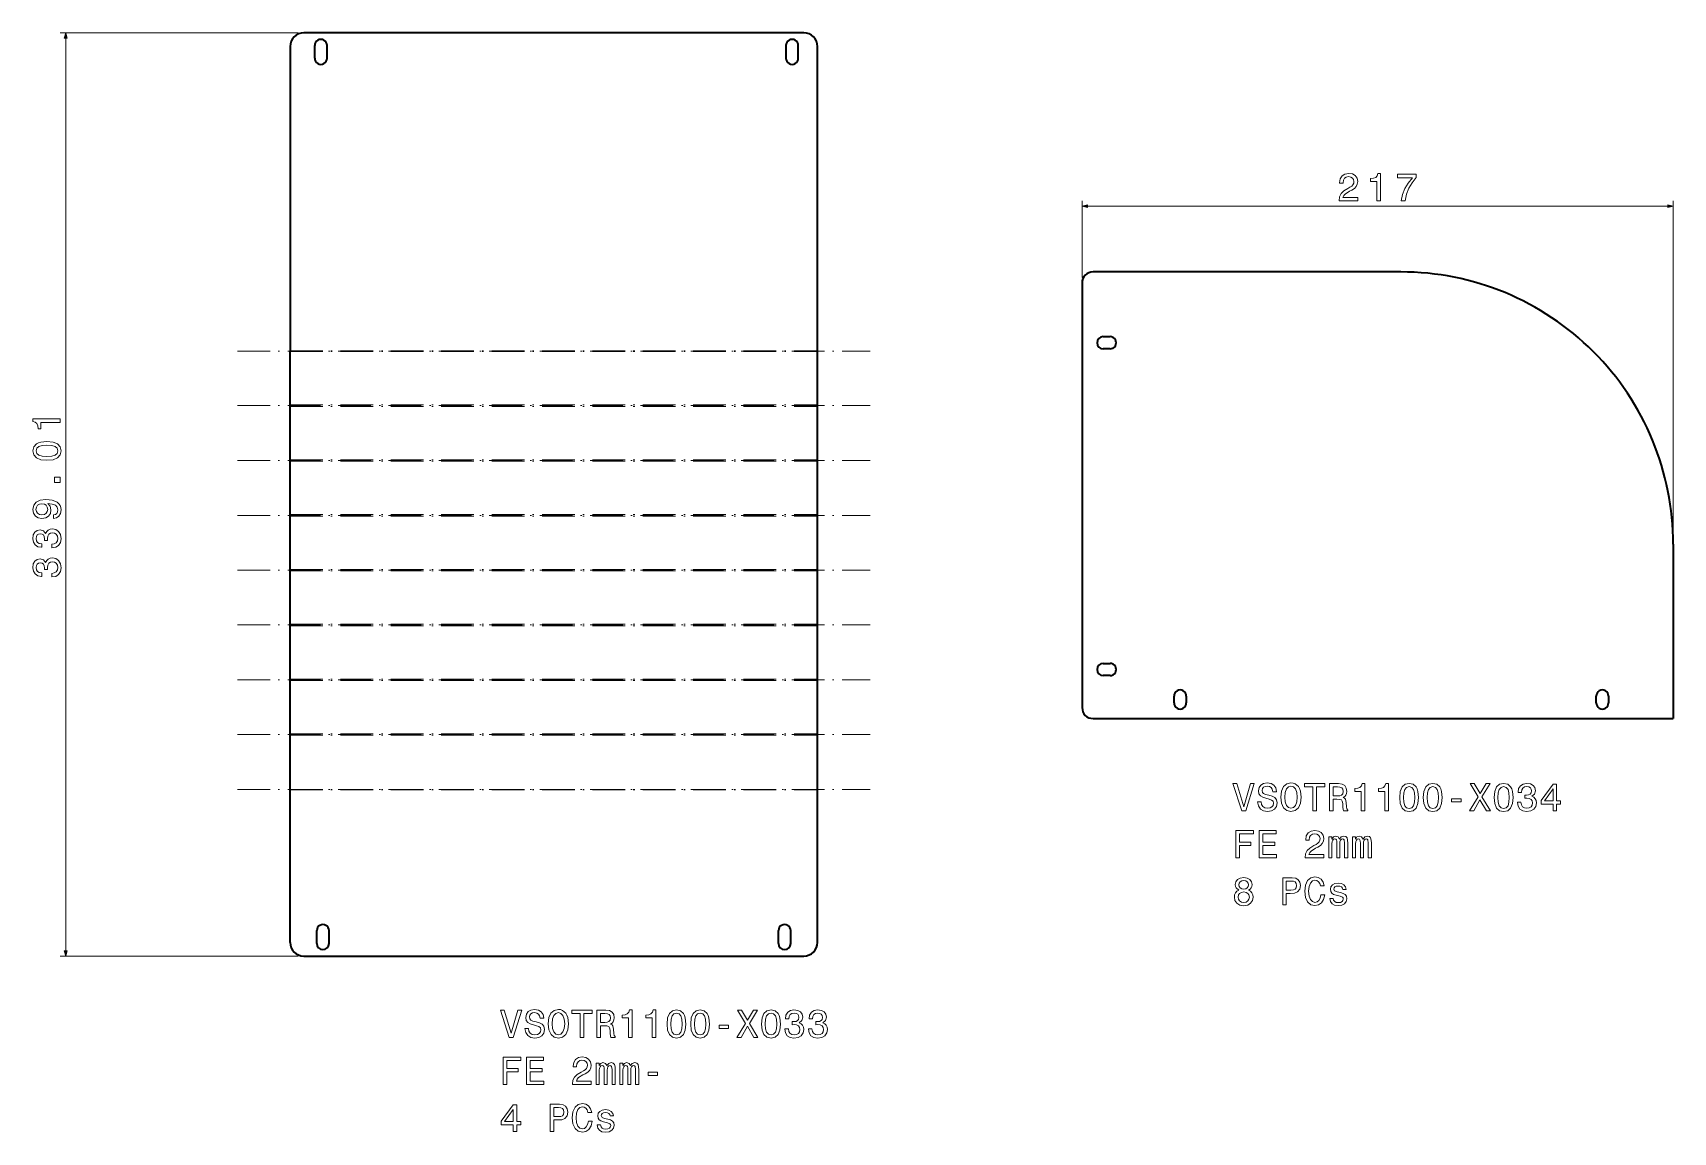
# Model space of a CAD drawing. Extents: x -306 to 643, y -162 to 809.
# Drawn here: x -135 to 467, y -162 to 242 of the extents above; entities that cross this region are included whole.
import ezdxf

# ---------------------------------------------------------------- set-up
doc = ezdxf.new("R2010")
doc.units = 0
doc.linetypes.add('DASHDOT', pattern=[18.5, 12, -3, 0.5, -3])

msp = doc.modelspace()

# ---------------------------------------------------------------- linework, layer by layer
at = {"color": 7, "lineweight": 13}
for p, q in [((-37.996086, 241.559952), (-125.38633, 241.559952)), ((-123.38633, -95.520157), (-123.38633, 239.628098)), ((249.774414, 151.749924), (249.774414, 179.869949)), ((251.706268, 177.869949), (464.84256, 177.869949)), ((466.774414, 55.749916), (466.774414, 179.869949)), ((-37.996086, -97.452011), (-125.38633, -97.452011))]:
    msp.add_line(p, q, dxfattribs=at)
at = {"color": 7, "lineweight": 35}
for p, q in [((147.603912, 241.559952), (-35.996086, 241.559952)), ((-40.996086, 236.559952), (-40.996086, 124.734589)), ((152.603912, 124.734589), (152.603912, 236.559952)), ((366.774414, 153.749924), (253.774414, 153.749924)), ((249.774414, 149.749924), (249.774414, -6.250082)), ((466.774414, 53.749916), (466.774414, -10.250082)), ((253.774414, -10.250082), (466.774414, -10.250082)), ((-40.996086, -92.452011), (-40.996086, -36.452007)), ((152.603912, -92.452011), (152.603912, -36.452007)), ((-35.996086, -97.452011), (147.603912, -97.452011))]:
    msp.add_line(p, q, dxfattribs=at)
at = {"color": 7, "lineweight": 35, "ltscale": 0.1175}
for p, q in [((-31.946083, 232.209946), (-31.946083, 236.909958)), ((-27.446083, 232.209946), (-27.446083, 236.909958)), ((141.053925, 236.909958), (141.053925, 232.209946)), ((145.553925, 232.209946), (145.553925, 236.909958)), ((-31.196083, -92.833221), (-31.196083, -88.133224)), ((-26.696083, -92.833221), (-26.696083, -88.133224)), ((138.303925, -92.833221), (138.303925, -88.133224)), ((142.803925, -92.833221), (142.803925, -88.133224))]:
    msp.add_line(p, q, dxfattribs=at)
at = {"color": 7, "lineweight": 35, "ltscale": 0.0625}
for p, q in [((257.524414, 129.999924), (260.024414, 129.999924)), ((260.024414, 125.499916), (257.524414, 125.499916)), ((257.524414, 9.999918), (260.024414, 9.999918)), ((260.024414, 5.499918), (257.524414, 5.499918)), ((283.524414, -4.500082), (283.524414, -2.000082)), ((288.024414, -2.000082), (288.024414, -4.500082)), ((438.524414, -4.500082), (438.524414, -2.000082)), ((443.024414, -2.000082), (443.024414, -4.500082))]:
    msp.add_line(p, q, dxfattribs=at)
at = {"color": 1, "linetype": 'DASHDOT', "lineweight": 13}
for p, q in [((-60.356087, 124.618942), (171.963928, 124.618942)), ((-60.356087, 104.646149), (171.963928, 104.646149)), ((-60.356087, 84.511444), (171.963928, 84.511444)), ((-60.356087, 64.364609), (171.963928, 64.364609)), ((-60.356087, 44.240898), (171.963928, 44.240898)), ((-60.356087, 24.129322), (171.963928, 24.129322)), ((-60.356087, 3.994617), (171.963928, 3.994617)), ((-60.356087, -16.152218), (171.963928, -16.152218)), ((-60.356087, -36.359489), (171.963928, -36.359489))]:
    msp.add_line(p, q, dxfattribs=at)
at = {"color": 7, "lineweight": 35, "ltscale": 0.005782}
for p, q in [((-40.996086, 124.503296), (-40.996086, 124.734589)), ((152.603912, 124.503296), (152.603912, 124.734589))]:
    msp.add_line(p, q, dxfattribs=at)
at = {"color": 7, "linetype": 'DASHDOT', "lineweight": 13}
for p, q in [((-40.996086, 124.734589), (152.603912, 124.734589)), ((-40.996086, 124.503296), (152.603912, 124.503296)), ((-40.996086, 104.923706), (152.603912, 104.923706)), ((-40.996086, 104.368591), (152.603912, 104.368591)), ((-40.996086, 84.789001), (152.603912, 84.789001)), ((-40.996086, 84.233879), (152.603912, 84.233879)), ((-40.996086, 64.619034), (152.603912, 64.619034)), ((-40.996086, 64.110168), (152.603912, 64.110168)), ((-40.996086, 44.495331), (152.603912, 44.495331)), ((-40.996086, 43.986465), (152.603912, 43.986465)), ((-40.996086, 24.406883), (152.603912, 24.406883)), ((-40.996086, 23.851761), (152.603912, 23.851761)), ((-40.996086, 4.272179), (152.603912, 4.272179)), ((-40.996086, 3.717056), (152.603912, 3.717056)), ((-40.996086, -15.897789), (152.603912, -15.897789)), ((-40.996086, -16.406651), (152.603912, -16.406651)), ((-40.996086, -36.266968), (152.603912, -36.266968)), ((-40.996086, -36.452007), (152.603912, -36.452007))]:
    msp.add_line(p, q, dxfattribs=at)
at = {"color": 7, "lineweight": 35, "ltscale": 0.48949}
for p, q in [((-40.996086, 104.923706), (-40.996086, 124.503296)), ((152.603912, 104.923706), (152.603912, 124.503296)), ((-40.996086, 84.789001), (-40.996086, 104.368591)), ((152.603912, 84.789001), (152.603912, 104.368591)), ((-40.996086, 24.406883), (-40.996086, 43.986465)), ((152.603912, 24.406883), (152.603912, 43.986465)), ((-40.996086, 4.272179), (-40.996086, 23.851761)), ((152.603912, 4.272179), (152.603912, 23.851761))]:
    msp.add_line(p, q, dxfattribs=at)
at = {"color": 7, "lineweight": 35, "ltscale": 0.013878}
for p, q in [((-40.996086, 104.368591), (-40.996086, 104.923706)), ((152.603912, 104.368591), (152.603912, 104.923706)), ((-40.996086, 84.233879), (-40.996086, 84.789001)), ((152.603912, 84.233879), (152.603912, 84.789001)), ((-40.996086, 23.851761), (-40.996086, 24.406883)), ((152.603912, 23.851761), (152.603912, 24.406883)), ((-40.996086, 3.717056), (-40.996086, 4.272179)), ((152.603912, 3.717056), (152.603912, 4.272179))]:
    msp.add_line(p, q, dxfattribs=at)
at = {"color": 7, "lineweight": 35, "ltscale": 0.490371}
for p, q in [((-40.996086, 64.619034), (-40.996086, 84.233879)), ((152.603912, 64.619034), (152.603912, 84.233879)), ((-40.996086, 44.495331), (-40.996086, 64.110168)), ((152.603912, 44.495331), (152.603912, 64.110168)), ((-40.996086, -15.897789), (-40.996086, 3.717056)), ((152.603912, -15.897789), (152.603912, 3.717056))]:
    msp.add_line(p, q, dxfattribs=at)
at = {"color": 7, "lineweight": 35, "ltscale": 0.012722}
for p, q in [((-40.996086, 64.110168), (-40.996086, 64.619034)), ((152.603912, 64.110168), (152.603912, 64.619034)), ((-40.996086, 43.986465), (-40.996086, 44.495331)), ((152.603912, 43.986465), (152.603912, 44.495331)), ((-40.996086, -16.406651), (-40.996086, -15.897789)), ((152.603912, -16.406651), (152.603912, -15.897789))]:
    msp.add_line(p, q, dxfattribs=at)
at = {"color": 7, "lineweight": 35, "ltscale": 0.496508}
for p, q in [((-40.996086, -36.266968), (-40.996086, -16.406651)), ((152.603912, -36.266968), (152.603912, -16.406651))]:
    msp.add_line(p, q, dxfattribs=at)
at = {"color": 7, "lineweight": 35, "ltscale": 0.004626}
for p, q in [((-40.996086, -36.452007), (-40.996086, -36.266968)), ((152.603912, -36.452007), (152.603912, -36.266968))]:
    msp.add_line(p, q, dxfattribs=at)
at = {"color": 7, "lineweight": 13}
for points in [[(-122.868706, 239.628098), (-123.38633, 241.559952), (-123.903969, 239.628098)], [(344.084229, 179.869949), (350.957397, 179.869949), (350.957397, 181.109146), (345.525146, 181.109146), (345.827728, 181.786377), (346.346466, 182.348343), (347.945892, 183.371384), (348.796021, 183.803665), (349.74704, 184.423264), (350.424255, 185.143723), (350.813324, 185.993866), (350.957397, 186.95929), (350.712463, 188.169662), (350.035217, 189.120667), (348.997742, 189.725861), (347.657715, 189.942001), (346.274414, 189.697037), (345.222534, 189.019806), (344.545288, 187.939117), (344.314758, 186.512604), (344.314758, 186.310867), (345.626007, 186.310867), (345.626007, 186.426147), (345.755676, 187.405975), (346.144714, 188.126434), (346.764343, 188.587524), (347.585663, 188.746033), (348.421387, 188.601944), (349.040985, 188.241714), (349.444458, 187.679749), (349.588531, 186.973694), (349.487671, 186.310867), (349.213898, 185.748917), (348.752808, 185.259003), (348.118805, 184.826721), (347.268646, 184.365631), (345.856537, 183.47226), (344.862305, 182.52124), (344.271545, 181.368515), (344.084229, 179.913177)], [(358.015045, 179.869949), (359.326294, 179.869949), (359.326294, 189.942001), (358.346466, 189.942001), (358.087097, 189.063034), (357.568359, 188.47226), (356.775848, 188.126434), (355.680756, 188.011154), (355.680756, 186.988098), (358.015045, 186.988098)], [(366.945892, 179.869949), (368.401215, 179.869949), (368.876709, 182.247467), (369.712463, 184.466492), (370.894012, 186.527008), (372.435791, 188.45784), (372.435791, 189.653809), (365.577026, 189.653809), (365.577026, 188.342575), (371.052521, 188.342575), (369.467499, 186.397324), (368.271545, 184.365631), (367.435791, 182.204239)], [(251.706268, 178.387589), (249.774414, 177.869949), (251.706268, 177.35231)], [(464.84256, 177.35231), (466.774414, 177.869949), (464.84256, 178.387589)], [(-125.38633, 98.480484), (-125.38633, 99.791718), (-135.458374, 99.791718), (-135.458374, 98.811905), (-134.579407, 98.552536), (-133.988647, 98.033798), (-133.642822, 97.241287), (-133.527527, 96.146194), (-132.504486, 96.146194), (-132.504486, 98.480484)], [(-130.271057, 84.592873), (-128.00882, 84.809013), (-126.394981, 85.486252), (-125.415154, 86.56694), (-125.098152, 88.065498), (-125.415154, 89.549652), (-126.394981, 90.630341), (-128.00882, 91.293167), (-130.271057, 91.523712), (-132.51889, 91.293167), (-133.412262, 91.019394), (-134.147125, 90.630341), (-135.126953, 89.549652), (-135.458374, 88.065498), (-135.126953, 86.56694), (-134.132721, 85.486252), (-132.51889, 84.809013)], [(-130.271057, 85.976158), (-132.014557, 86.091431), (-133.268188, 86.45166), (-134.003052, 87.100082), (-134.262421, 88.065498), (-134.003052, 89.01651), (-133.268188, 89.664917), (-132.014557, 90.025146), (-130.271057, 90.140427), (-128.513123, 90.025146), (-127.259529, 89.664917), (-126.524651, 89.01651), (-126.279701, 88.065498), (-126.524651, 87.100082), (-127.259529, 86.45166), (-128.513123, 86.091431)], [(-125.38633, 76.396912), (-125.38633, 78.385384), (-127.533302, 78.385384), (-127.533302, 76.396912)], [(-127.864723, 63.258583), (-126.726387, 63.47472), (-125.84742, 64.094315), (-125.299873, 65.074142), (-125.098152, 66.370972), (-125.199013, 67.221115), (-125.458382, 67.984802), (-125.905067, 68.633224), (-126.53907, 69.180771), (-127.331581, 69.613052), (-128.311401, 69.930054), (-129.435333, 70.117371), (-130.732147, 70.189423), (-132.763855, 69.944458), (-134.247986, 69.238411), (-135.141388, 68.114487), (-135.458374, 66.572708), (-135.199005, 65.160599), (-134.507355, 64.094315), (-133.441071, 63.402676), (-132.101013, 63.172127), (-130.717743, 63.402676), (-129.665863, 64.07991), (-129.003052, 65.088554), (-128.786896, 66.370972), (-129.060669, 67.725441), (-129.896423, 68.748497), (-128.296997, 68.517944), (-127.158669, 68.056854), (-126.481438, 67.3508), (-126.265297, 66.385384), (-126.366158, 65.636108), (-126.683159, 65.088554), (-127.187477, 64.728317), (-127.864723, 64.584229)], [(-132.115448, 64.569824), (-133.00882, 64.713913), (-133.714874, 65.117371), (-134.16156, 65.751373), (-134.320038, 66.572708), (-134.16156, 67.422852), (-133.714874, 68.071259), (-133.023224, 68.474716), (-132.129852, 68.633224), (-131.222076, 68.474716), (-130.54483, 68.071259), (-130.126953, 67.40844), (-129.98288, 66.52948), (-130.126953, 65.736969), (-130.54483, 65.117371), (-131.207642, 64.713913)], [(-128.527527, 52.411324), (-128.426666, 52.411324), (-127.043388, 52.641869), (-126.005928, 53.319099), (-125.343102, 54.385384), (-125.098152, 55.797485), (-125.343102, 57.296047), (-125.977104, 58.419968), (-126.985756, 59.140427), (-128.282593, 59.399792), (-129.132721, 59.284519), (-129.824371, 58.967518), (-130.357513, 58.448784), (-130.746552, 57.757141), (-131.524658, 58.693741), (-132.763855, 59.025154), (-133.887756, 58.809013), (-134.737915, 58.189419), (-135.271057, 57.180771), (-135.458374, 55.797485), (-135.227814, 54.500656), (-134.593811, 53.506424), (-133.585175, 52.858009), (-132.245117, 52.641869), (-132.144257, 52.641869), (-132.144257, 53.92429), (-133.066437, 54.039562), (-133.729279, 54.4142), (-134.132721, 55.01939), (-134.276825, 55.869534), (-134.16156, 56.618813), (-133.858948, 57.166367), (-133.369049, 57.497776), (-132.706207, 57.627457), (-132.000153, 57.497776), (-131.524658, 57.151955), (-131.236481, 56.546768), (-131.150024, 55.725441), (-131.164429, 55.163483), (-130.026093, 55.163483), (-130.054932, 55.869534), (-129.925232, 56.777313), (-129.579407, 57.454548), (-129.017456, 57.858009), (-128.282593, 58.002098), (-127.446846, 57.843597), (-126.827248, 57.425728), (-126.43821, 56.762905), (-126.308525, 55.883942), (-126.452614, 54.976162), (-126.884895, 54.313339), (-127.57653, 53.89547), (-128.527527, 53.736969)], [(-128.527527, 41.736969), (-128.426666, 41.736969), (-127.043388, 41.967514), (-126.005928, 42.644749), (-125.343102, 43.711029), (-125.098152, 45.123135), (-125.343102, 46.621696), (-125.977104, 47.745613), (-126.985756, 48.466072), (-128.282593, 48.725441), (-129.132721, 48.610168), (-129.824371, 48.293163), (-130.357513, 47.774429), (-130.746552, 47.082787), (-131.524658, 48.019386), (-132.763855, 48.3508), (-133.887756, 48.134663), (-134.737915, 47.515068), (-135.271057, 46.50642), (-135.458374, 45.123135), (-135.227814, 43.826305), (-134.593811, 42.832069), (-133.585175, 42.183655), (-132.245117, 41.967514), (-132.144257, 41.967514), (-132.144257, 43.249939), (-133.066437, 43.365211), (-133.729279, 43.739849), (-134.132721, 44.345039), (-134.276825, 45.195183), (-134.16156, 45.944458), (-133.858948, 46.492012), (-133.369049, 46.823425), (-132.706207, 46.953106), (-132.000153, 46.823425), (-131.524658, 46.4776), (-131.236481, 45.872414), (-131.150024, 45.051086), (-131.164429, 44.489128), (-130.026093, 44.489128), (-130.054932, 45.195183), (-129.925232, 46.102962), (-129.579407, 46.780197), (-129.017456, 47.183655), (-128.282593, 47.327744), (-127.446846, 47.169243), (-126.827248, 46.751377), (-126.43821, 46.088554), (-126.308525, 45.209591), (-126.452614, 44.301811), (-126.884895, 43.638985), (-127.57653, 43.221115), (-128.527527, 43.062614)], [(311.618805, -34.111752), (309.111603, -42.627602), (306.532349, -34.111752), (305.163452, -34.111752), (308.391144, -44.12616), (309.832062, -44.12616), (312.987671, -34.111752)], [(315.509277, -40.826447), (314.198059, -40.826447), (314.486237, -42.353825), (315.206696, -43.477745), (316.316193, -44.15498), (317.814758, -44.399937), (319.29892, -44.169388), (320.408417, -43.535381), (321.114471, -42.541145), (321.37384, -41.229904), (321.157715, -40.048351), (320.552521, -39.28466), (319.572693, -38.780338), (318.261444, -38.405701), (317.137512, -38.131924), (316.402649, -37.814919), (315.984802, -37.353825), (315.855103, -36.633366), (315.984802, -35.984947), (316.359436, -35.495037), (316.935791, -35.163624), (317.728302, -35.048351), (318.535217, -35.192444), (319.16922, -35.58149), (319.587097, -36.229904), (319.788818, -37.108868), (321.100067, -37.108868), (321.100067, -37.080051), (320.869507, -35.725582), (320.192291, -34.716938), (319.126007, -34.082932), (317.685089, -33.866795), (316.388245, -34.082932), (315.379608, -34.688118), (314.731201, -35.624718), (314.500641, -36.835094), (314.687958, -37.915787), (315.235504, -38.650654), (316.100067, -39.140568), (317.281616, -39.515209), (318.448761, -39.846622), (319.327728, -40.163624), (319.86087, -40.624718), (320.048187, -41.373997), (319.875275, -42.137688), (319.428589, -42.714054), (318.751373, -43.074287), (317.872406, -43.18956), (316.892578, -43.031059), (316.14328, -42.569965), (315.667786, -41.820683)], [(322.757111, -39.12616), (323.016479, -41.373997), (323.765778, -43.031059), (324.932922, -44.054115), (326.460297, -44.399937), (327.973267, -44.054115), (329.154816, -43.031059), (329.889679, -41.373997), (330.163452, -39.12616), (329.889679, -36.892731), (329.572693, -35.984947), (329.154816, -35.235672), (327.973267, -34.212616), (327.252808, -33.953247), (326.460297, -33.852386), (324.918518, -34.212616), (323.751373, -35.22126), (323.016479, -36.878323)], [(324.140411, -39.12616), (324.29892, -37.382645), (324.774414, -36.100224), (325.509277, -35.322124), (326.460297, -35.048351), (327.396881, -35.322124), (328.131775, -36.114632), (328.607269, -37.397053), (328.780182, -39.12616), (328.607269, -40.869675), (328.131775, -42.152096), (327.396881, -42.930195), (326.460297, -43.18956), (325.509277, -42.930195), (324.774414, -42.152096), (324.29892, -40.884087)], [(334.471832, -44.12616), (335.797485, -44.12616), (335.797485, -35.336533), (338.823395, -35.336533), (338.823395, -34.12616), (331.431488, -34.12616), (331.431488, -35.336533), (334.471832, -35.336533)], [(340.595734, -44.12616), (341.935791, -44.12616), (341.935791, -39.904259), (343.304688, -39.904259), (344.313324, -39.947487), (344.947327, -40.149216), (345.293152, -40.624718), (345.437225, -41.474861), (345.509277, -42.771694), (345.595734, -43.621838), (345.768646, -44.12616), (347.281616, -44.12616), (347.281616, -43.852383), (346.950195, -43.448925), (346.83493, -42.699646), (346.73407, -41.085815), (346.489105, -39.889847), (346.157715, -39.515209), (345.638977, -39.241432), (346.215332, -38.881203), (346.618805, -38.376881), (346.878174, -37.742874), (346.9646, -36.979187), (346.762878, -35.76881), (346.186523, -34.861031), (345.235504, -34.31348), (343.93869, -34.12616), (340.595734, -34.12616)], [(343.564026, -35.350945), (344.442993, -35.437401), (345.062592, -35.711174), (345.45166, -36.215496), (345.581329, -37.008003), (345.437225, -37.843739), (345.048187, -38.348061), (344.385376, -38.60743), (343.4776, -38.679474), (341.935791, -38.679474), (341.935791, -35.350945)], [(352.223969, -44.12616), (353.535217, -44.12616), (353.535217, -34.054115), (352.555389, -34.054115), (352.296021, -34.933075), (351.777283, -35.523853), (350.984802, -35.869675), (349.889679, -35.984947), (349.889679, -37.008003), (352.223969, -37.008003)], [(360.898315, -44.12616), (362.209564, -44.12616), (362.209564, -34.054115), (361.229736, -34.054115), (360.970367, -34.933075), (360.45166, -35.523853), (359.659149, -35.869675), (358.564026, -35.984947), (358.564026, -37.008003), (360.898315, -37.008003)], [(366.359436, -39.241432), (366.575562, -41.503681), (367.252808, -43.117516), (368.333496, -44.09734), (369.832031, -44.414345), (371.316193, -44.09734), (372.396881, -43.117516), (373.059723, -41.503681), (373.290253, -39.241432), (373.059723, -36.993595), (372.78595, -36.100224), (372.396881, -35.365353), (371.316193, -34.385525), (369.832031, -34.054115), (368.333496, -34.385525), (367.252808, -35.379761), (366.575562, -36.993595)], [(367.742706, -39.241432), (367.857971, -37.497917), (368.218201, -36.244316), (368.866638, -35.509445), (369.832031, -35.25008), (370.783051, -35.509445), (371.431458, -36.244316), (371.791687, -37.497917), (371.906982, -39.241432), (371.791687, -40.999359), (371.431458, -42.25296), (370.783051, -42.987831), (369.832031, -43.232788), (368.866638, -42.987831), (368.218201, -42.25296), (367.857971, -40.999359)], [(375.033783, -39.241432), (375.249908, -41.503681), (375.927155, -43.117516), (377.007843, -44.09734), (378.506409, -44.414345), (379.99054, -44.09734), (381.071228, -43.117516), (381.73407, -41.503681), (381.9646, -39.241432), (381.73407, -36.993595), (381.460297, -36.100224), (381.071228, -35.365353), (379.99054, -34.385525), (378.506409, -34.054115), (377.007843, -34.385525), (375.927155, -35.379761), (375.249908, -36.993595)], [(376.417053, -39.241432), (376.532349, -37.497917), (376.892578, -36.244316), (377.540985, -35.509445), (378.506409, -35.25008), (379.457397, -35.509445), (380.105835, -36.244316), (380.466064, -37.497917), (380.581329, -39.241432), (380.466064, -40.999359), (380.105835, -42.25296), (379.457397, -42.987831), (378.506409, -43.232788), (377.540985, -42.987831), (376.892578, -42.25296), (376.532349, -40.999359)], [(392.036682, -44.12616), (393.549622, -44.12616), (395.840698, -40.077168), (398.174988, -44.12616), (399.702393, -44.12616), (396.575562, -38.982067), (399.543884, -34.111752), (398.088531, -34.111752), (395.883942, -37.814919), (393.722534, -34.111752), (392.209595, -34.111752), (395.163452, -38.996475)], [(401.056854, -39.241432), (401.27298, -41.503681), (401.950226, -43.117516), (403.030914, -44.09734), (404.52948, -44.414345), (406.013611, -44.09734), (407.094299, -43.117516), (407.757141, -41.503681), (407.987671, -39.241432), (407.757141, -36.993595), (407.483368, -36.100224), (407.094299, -35.365353), (406.013611, -34.385525), (404.52948, -34.054115), (403.030914, -34.385525), (401.950226, -35.379761), (401.27298, -36.993595)], [(402.440125, -39.241432), (402.55542, -37.497917), (402.915649, -36.244316), (403.564056, -35.509445), (404.52948, -35.25008), (405.480469, -35.509445), (406.128906, -36.244316), (406.489136, -37.497917), (406.604401, -39.241432), (406.489136, -40.999359), (406.128906, -42.25296), (405.480469, -42.987831), (404.52948, -43.232788), (403.564056, -42.987831), (402.915649, -42.25296), (402.55542, -40.999359)], [(409.572693, -40.984951), (409.572693, -41.085815), (409.803253, -42.469101), (410.480469, -43.506561), (411.546753, -44.169388), (412.958862, -44.414345), (414.457428, -44.169388), (415.58136, -43.535381), (416.301819, -42.526737), (416.561157, -41.229904), (416.445892, -40.379761), (416.128906, -39.688118), (415.610168, -39.15498), (414.918518, -38.76593), (415.855103, -37.987831), (416.186523, -36.748638), (415.970398, -35.624718), (415.3508, -34.774574), (414.342163, -34.241432), (412.958862, -34.054115), (411.662048, -34.28466), (410.667786, -34.918667), (410.019379, -35.927315), (409.803253, -37.267372), (409.803253, -37.368233), (411.085663, -37.368233), (411.200928, -36.446045), (411.575562, -35.783218), (412.180756, -35.379761), (413.030914, -35.235672), (413.780182, -35.350945), (414.327759, -35.653538), (414.659149, -36.143452), (414.788818, -36.806274), (414.659149, -37.512325), (414.313324, -37.987831), (413.70813, -38.276016), (412.88681, -38.362473), (412.32486, -38.348061), (412.32486, -39.486389), (413.030914, -39.457573), (413.93869, -39.587254), (414.615936, -39.933075), (415.019379, -40.495037), (415.163483, -41.229904), (415.004974, -42.065639), (414.587097, -42.685238), (413.924286, -43.074287), (413.045319, -43.203968), (412.137543, -43.059875), (411.474731, -42.627602), (411.056854, -41.935959), (410.898346, -40.984951)], [(422.670685, -44.12616), (423.967529, -44.12616), (423.967529, -41.647774), (425.394043, -41.647774), (425.394043, -40.495037), (423.967529, -40.495037), (423.967529, -34.3423), (422.656281, -34.3423), (418.275879, -40.379761), (418.275879, -41.647774), (422.670685, -41.647774)], [(419.486237, -40.495037), (422.670685, -36.013767), (422.670685, -40.495037)], [(385.437256, -40.826447), (388.924255, -40.826447), (388.924255, -39.688118), (385.437256, -39.688118)], [(306.157684, -61.402817), (307.497742, -61.402817), (307.497742, -56.806274), (311.705261, -56.806274), (311.705261, -55.61031), (307.497742, -55.61031), (307.497742, -52.61319), (312.670654, -52.61319), (312.670654, -51.402817), (306.157684, -51.402817)], [(314.76001, -61.402817), (321.100067, -61.402817), (321.100067, -60.192444), (316.085663, -60.192444), (316.085663, -56.806274), (320.552521, -56.806274), (320.552521, -55.61031), (316.085663, -55.61031), (316.085663, -52.61319), (320.984802, -52.61319), (320.984802, -51.402817), (314.76001, -51.402817)], [(331.618805, -61.402817), (338.492004, -61.402817), (338.492004, -60.163624), (333.059723, -60.163624), (333.362305, -59.486389), (333.881042, -58.924431), (335.480469, -57.901375), (336.330627, -57.469101), (337.281616, -56.849503), (337.958862, -56.129044), (338.3479, -55.278896), (338.492004, -54.31348), (338.24704, -53.103104), (337.569794, -52.152096), (336.532349, -51.546909), (335.192291, -51.330772), (333.80899, -51.575729), (332.757111, -52.25296), (332.079895, -53.333652), (331.849335, -54.760166), (331.849335, -54.961895), (333.160583, -54.961895), (333.160583, -54.846622), (333.290253, -53.866795), (333.679321, -53.146332), (334.29892, -52.685238), (335.120239, -52.526737), (335.955963, -52.67083), (336.575562, -53.031059), (336.979034, -53.593018), (337.123108, -54.299072), (337.022247, -54.961895), (336.748474, -55.523853), (336.287384, -56.013767), (335.653381, -56.446045), (334.803223, -56.907139), (333.391144, -57.80051), (332.396881, -58.751518), (331.806122, -59.904259), (331.618805, -61.359589)], [(340.32196, -61.402817), (341.489105, -61.402817), (341.489105, -56.229904), (341.561157, -55.451809), (341.777283, -54.889847), (342.108704, -54.558437), (342.540985, -54.428753), (342.88681, -54.544029), (343.117371, -54.832211), (343.232635, -55.322124), (343.275848, -55.970539), (343.275848, -61.402817), (344.370972, -61.402817), (344.370972, -56.229904), (344.442993, -55.466217), (344.659149, -54.904259), (345.004974, -54.558437), (345.437225, -54.428753), (345.783051, -54.544029), (346.013611, -54.832211), (346.157715, -55.970539), (346.157715, -61.402817), (347.32486, -61.402817), (347.32486, -56.056995), (347.252808, -54.947487), (347.022247, -54.097343), (346.561157, -53.578609), (345.81189, -53.391289), (344.932922, -53.679474), (344.255676, -54.515209), (343.722534, -53.693882), (342.829163, -53.391289), (342.007843, -53.679474), (341.445892, -54.486389), (341.445892, -53.665066), (340.32196, -53.665066)], [(348.996307, -61.402817), (350.163452, -61.402817), (350.163452, -56.229904), (350.235504, -55.451809), (350.45166, -54.889847), (350.783051, -54.558437), (351.215332, -54.428753), (351.561157, -54.544029), (351.791718, -54.832211), (351.906982, -55.322124), (351.950195, -55.970539), (351.950195, -61.402817), (353.045319, -61.402817), (353.045319, -56.229904), (353.11734, -55.466217), (353.333496, -54.904259), (353.679321, -54.558437), (354.111572, -54.428753), (354.457397, -54.544029), (354.687958, -54.832211), (354.832062, -55.970539), (354.832062, -61.402817), (355.999207, -61.402817), (355.999207, -56.056995), (355.927155, -54.947487), (355.696594, -54.097343), (355.235504, -53.578609), (354.486237, -53.391289), (353.607269, -53.679474), (352.930023, -54.515209), (352.396881, -53.693882), (351.50351, -53.391289), (350.68219, -53.679474), (350.120239, -54.486389), (350.120239, -53.665066), (348.996307, -53.665066)], [(307.32486, -73.290428), (306.589966, -73.693886), (306.085663, -74.255844), (305.768646, -74.961891), (305.667786, -75.812042), (305.898346, -77.09446), (306.561157, -78.088699), (307.641846, -78.722702), (309.111603, -78.967659), (310.566925, -78.722702), (311.647614, -78.088699), (312.310425, -77.09446), (312.555389, -75.812042), (312.440125, -74.961891), (312.137512, -74.255844), (311.618805, -73.693886), (310.898346, -73.290428), (311.474701, -72.944603), (311.878174, -72.469101), (312.123108, -71.892731), (312.209564, -71.186676), (311.979034, -70.16362), (311.37384, -69.3423), (310.394012, -68.809158), (309.111603, -68.60743), (307.814758, -68.809158), (306.83493, -69.3423), (306.215332, -70.16362), (305.999207, -71.186676), (306.071259, -71.892731), (306.316193, -72.469101)], [(307.368073, -71.301956), (307.483337, -70.667946), (307.829163, -70.178032), (308.376709, -69.875443), (309.111603, -69.760162), (309.832062, -69.875443), (310.379608, -70.178032), (310.725433, -70.667946), (310.855103, -71.301956), (310.725433, -71.950371), (310.379608, -72.454689), (309.832062, -72.786102), (309.111603, -72.886963), (308.376709, -72.77169), (307.829163, -72.454689), (307.483337, -71.950371)], [(323.419952, -78.679474), (324.745605, -78.679474), (324.745605, -74.457573), (326.215332, -74.457573), (327.699493, -74.385529), (328.881042, -73.881203), (329.644745, -72.901375), (329.904083, -71.561317), (329.702362, -70.322128), (329.126007, -69.414345), (328.174988, -68.866791), (326.878174, -68.679474), (323.419952, -68.679474)], [(326.517944, -69.904259), (327.382477, -69.990715), (328.016479, -70.264488), (328.391113, -70.768814), (328.520813, -71.561317), (328.376709, -72.397057), (327.987671, -72.901375), (327.32486, -73.160744), (326.417053, -73.232788), (324.745605, -73.232788), (324.745605, -69.904259)], [(337.468933, -74.961891), (337.180756, -76.172272), (336.705261, -77.036819), (336.042419, -77.569962), (335.264343, -77.742874), (334.327728, -77.483505), (333.592865, -76.705414), (333.102936, -75.437401), (332.944458, -73.679474), (333.102936, -71.935959), (333.578461, -70.653534), (334.313324, -69.875443), (335.264343, -69.601662), (335.955963, -69.745758), (336.546753, -70.149216), (337.007843, -70.79763), (337.32486, -71.691002), (338.693726, -71.691002), (338.261444, -70.322128), (337.512177, -69.28466), (336.489105, -68.636246), (335.264343, -68.405701), (333.736938, -68.76593), (332.569794, -69.774574), (331.820526, -71.431633), (331.561157, -73.679474), (331.820526, -75.927315), (332.569794, -77.584373), (333.736938, -78.60743), (335.264343, -78.953247), (336.604401, -78.679474), (337.685089, -77.915787), (338.448761, -76.662186), (338.852234, -74.961891)], [(344.615906, -74.169388), (343.391113, -73.881203), (342.483337, -73.549789), (342.180756, -72.872559), (342.267212, -72.397057), (342.569794, -72.051231), (343.059723, -71.835091), (343.765778, -71.748642), (344.442993, -71.835091), (344.976135, -72.09446), (345.32196, -72.483505), (345.466064, -73.002243), (346.705261, -73.002243), (346.705261, -72.973419), (346.489105, -72.036819), (345.898346, -71.301956), (344.976135, -70.840858), (343.765778, -70.667946), (342.540985, -70.840858), (341.647614, -71.31636), (341.085663, -72.022415), (340.91275, -72.915787), (341.042419, -73.780334), (341.445892, -74.385529), (342.108704, -74.817802), (343.074127, -75.120399), (344.486237, -75.466217), (345.350769, -75.826447), (345.581329, -76.114632), (345.667786, -76.546906), (345.538116, -77.080048), (345.192291, -77.483505), (344.63031, -77.742874), (343.881042, -77.82933), (343.088531, -77.742874), (342.512177, -77.440277), (342.123108, -76.950371), (341.9646, -76.273132), (340.739838, -76.273132), (340.941559, -77.425873), (341.532349, -78.261604), (342.468933, -78.76593), (343.765778, -78.953247), (345.120239, -78.76593), (346.114471, -78.261604), (346.719666, -77.454689), (346.935791, -76.402817), (346.777283, -75.495033), (346.330627, -74.875443), (345.595734, -74.471985)], [(307.051086, -75.783218), (307.180756, -75.019531), (307.598633, -74.443161), (308.24704, -74.06852), (309.111603, -73.938843), (309.961731, -74.06852), (310.610138, -74.443161), (311.028015, -75.019531), (311.172119, -75.783218), (311.028015, -76.604546), (310.610138, -77.224144), (309.961731, -77.627602), (309.111603, -77.757286), (308.24704, -77.627602), (307.598633, -77.224144), (307.180756, -76.604546)], [(-123.903969, -95.520157), (-123.38633, -97.452011), (-122.868706, -95.520157)], [(42.648296, -117.30172), (40.141094, -125.817574), (37.561844, -117.30172), (36.192966, -117.30172), (39.420631, -127.316132), (40.861553, -127.316132), (44.017174, -117.30172)], [(46.538788, -124.016418), (45.227547, -124.016418), (45.515732, -125.5438), (46.236195, -126.667717), (47.345703, -127.344948), (48.844261, -127.589905), (50.328415, -127.35936), (51.437923, -126.725357), (52.143974, -125.731117), (52.403343, -124.419876), (52.187202, -123.238319), (51.582016, -122.474632), (50.602188, -121.970306), (49.290947, -121.595673), (48.16703, -121.321899), (47.432159, -121.00489), (47.01429, -120.5438), (46.884609, -119.823334), (47.01429, -119.174919), (47.388931, -118.685005), (47.965302, -118.353592), (48.757809, -118.238319), (49.564724, -118.382416), (50.19873, -118.771461), (50.616596, -119.419876), (50.818325, -120.298843), (52.129566, -120.298843), (52.129566, -120.27002), (51.899017, -118.915558), (51.221786, -117.906906), (50.155502, -117.272903), (48.714581, -117.056763), (47.417747, -117.272903), (46.409103, -117.87809), (45.760689, -118.81469), (45.530144, -120.025063), (45.717461, -121.105759), (46.265011, -121.84063), (47.129566, -122.330544), (48.311123, -122.705177), (49.478268, -123.036591), (50.357231, -123.353592), (50.890373, -123.81469), (51.07769, -124.563972), (50.904781, -125.32766), (50.458096, -125.90403), (49.780861, -126.264259), (48.901901, -126.379532), (47.922073, -126.221031), (47.172794, -125.759933), (46.697289, -125.010658)], [(53.786629, -122.316132), (54.04599, -124.563972), (54.795273, -126.221031), (55.962418, -127.244087), (57.489796, -127.589905), (59.002762, -127.244087), (60.184319, -126.221031), (60.919189, -124.563972), (61.192966, -122.316132), (60.919189, -120.082703), (60.602188, -119.174919), (60.184319, -118.425644), (59.002762, -117.402588), (58.282303, -117.143219), (57.489796, -117.042358), (55.948009, -117.402588), (54.780861, -118.411232), (54.04599, -120.068291)], [(55.16991, -122.316132), (55.328415, -120.572617), (55.803917, -119.290192), (56.538788, -118.5121), (57.489796, -118.238319), (58.426395, -118.5121), (59.161266, -119.304604), (59.636772, -120.587029), (59.809681, -122.316132), (59.636772, -124.059647), (59.161266, -125.342072), (58.426395, -126.120163), (57.489796, -126.379532), (56.538788, -126.120163), (55.803917, -125.342072), (55.328415, -124.074059)], [(65.501328, -127.316132), (66.826973, -127.316132), (66.826973, -118.526505), (69.852905, -118.526505), (69.852905, -117.316132), (62.460979, -117.316132), (62.460979, -118.526505), (65.501328, -118.526505)], [(71.625244, -127.316132), (72.965302, -127.316132), (72.965302, -123.094231), (74.334175, -123.094231), (75.342819, -123.137459), (75.97683, -123.339188), (76.322647, -123.81469), (76.466736, -124.664833), (76.538788, -125.961662), (76.625244, -126.811806), (76.798157, -127.316132), (78.311127, -127.316132), (78.311127, -127.042358), (77.979706, -126.638901), (77.864441, -125.889618), (77.763573, -124.275787), (77.518616, -123.079819), (77.187202, -122.705177), (76.668472, -122.431404), (77.244843, -122.071175), (77.6483, -121.566849), (77.907669, -120.932846), (77.994118, -120.169159), (77.792389, -118.958786), (77.216019, -118.051003), (76.265015, -117.503448), (74.968185, -117.316132), (71.625244, -117.316132)], [(74.593544, -118.540916), (75.472504, -118.627373), (76.092102, -118.901146), (76.481155, -119.405472), (76.610832, -120.197975), (76.466736, -121.033714), (76.077698, -121.538033), (75.414871, -121.797401), (74.507088, -121.869446), (72.965302, -121.869446), (72.965302, -118.540916)], [(83.253479, -127.316132), (84.564728, -127.316132), (84.564728, -117.244087), (83.5849, -117.244087), (83.325531, -118.123047), (82.806793, -118.713829), (82.01429, -119.059647), (80.919189, -119.174919), (80.919189, -120.197975), (83.253479, -120.197975)], [(91.927834, -127.316132), (93.239075, -127.316132), (93.239075, -117.244087), (92.259247, -117.244087), (91.999878, -118.123047), (91.481148, -118.713829), (90.688644, -119.059647), (89.593536, -119.174919), (89.593536, -120.197975), (91.927834, -120.197975)], [(97.388931, -122.431404), (97.605072, -124.693657), (98.282303, -126.307487), (99.362991, -127.287315), (100.861549, -127.604317), (102.345703, -127.287315), (103.426392, -126.307487), (104.089218, -124.693657), (104.319763, -122.431404), (104.089218, -120.183563), (103.815445, -119.290192), (103.426392, -118.555328), (102.345703, -117.5755), (100.861549, -117.244087), (99.362991, -117.5755), (98.282303, -118.569733), (97.605072, -120.183563)], [(98.772217, -122.431404), (98.887489, -120.687889), (99.247719, -119.434288), (99.896133, -118.699417), (100.861549, -118.440048), (101.812561, -118.699417), (102.460976, -119.434288), (102.821205, -120.687889), (102.936478, -122.431404), (102.821205, -124.189331), (102.460976, -125.442932), (101.812561, -126.177803), (100.861549, -126.42276), (99.896133, -126.177803), (99.247719, -125.442932), (98.887489, -124.189331)], [(106.063286, -122.431404), (106.279419, -124.693657), (106.956657, -126.307487), (108.037346, -127.287315), (109.535904, -127.604317), (111.020058, -127.287315), (112.100746, -126.307487), (112.763573, -124.693657), (112.994118, -122.431404), (112.763573, -120.183563), (112.489799, -119.290192), (112.100746, -118.555328), (111.020058, -117.5755), (109.535904, -117.244087), (108.037346, -117.5755), (106.956657, -118.569733), (106.279419, -120.183563)], [(107.446571, -122.431404), (107.561844, -120.687889), (107.922073, -119.434288), (108.570488, -118.699417), (109.535904, -118.440048), (110.486916, -118.699417), (111.13533, -119.434288), (111.49556, -120.687889), (111.610832, -122.431404), (111.49556, -124.189331), (111.13533, -125.442932), (110.486916, -126.177803), (109.535904, -126.42276), (108.570488, -126.177803), (107.922073, -125.442932), (107.561844, -124.189331)], [(123.06617, -127.316132), (124.57914, -127.316132), (126.870209, -123.267143), (129.204498, -127.316132), (130.731873, -127.316132), (127.60508, -122.172043), (130.57338, -117.30172), (129.118042, -117.30172), (126.913437, -121.00489), (124.752052, -117.30172), (123.239082, -117.30172), (126.19297, -122.186447)], [(132.086349, -122.431404), (132.30249, -124.693657), (132.979721, -126.307487), (134.06041, -127.287315), (135.55896, -127.604317), (137.043121, -127.287315), (138.12381, -126.307487), (138.786636, -124.693657), (139.017181, -122.431404), (138.786636, -120.183563), (138.512863, -119.290192), (138.12381, -118.555328), (137.043121, -117.5755), (135.55896, -117.244087), (134.06041, -117.5755), (132.979721, -118.569733), (132.30249, -120.183563)], [(133.469635, -122.431404), (133.5849, -120.687889), (133.945129, -119.434288), (134.593552, -118.699417), (135.55896, -118.440048), (136.509979, -118.699417), (137.158386, -119.434288), (137.518616, -120.687889), (137.633896, -122.431404), (137.518616, -124.189331), (137.158386, -125.442932), (136.509979, -126.177803), (135.55896, -126.42276), (134.593552, -126.177803), (133.945129, -125.442932), (133.5849, -124.189331)], [(140.602203, -124.174919), (140.602203, -124.275787), (140.832748, -125.659073), (141.509979, -126.696533), (142.576263, -127.35936), (143.988373, -127.604317), (145.486923, -127.35936), (146.61084, -126.725357), (147.331299, -125.716705), (147.590668, -124.419876), (147.475403, -123.569733), (147.158386, -122.87809), (146.639664, -122.344948), (145.948029, -121.955902), (146.884613, -121.177803), (147.216034, -119.938614), (146.999893, -118.81469), (146.380295, -117.964546), (145.371643, -117.431404), (143.988373, -117.244087), (142.691528, -117.474632), (141.697296, -118.108643), (141.048889, -119.117287), (140.832748, -120.457344), (140.832748, -120.558205), (142.115173, -120.558205), (142.230438, -119.636017), (142.605072, -118.97319), (143.210266, -118.569733), (144.060425, -118.425644), (144.809692, -118.540916), (145.357239, -118.843506), (145.68866, -119.33342), (145.818329, -119.996246), (145.68866, -120.702301), (145.342834, -121.177803), (144.73764, -121.465988), (143.916321, -121.552444), (143.35437, -121.538033), (143.35437, -122.676361), (144.060425, -122.647545), (144.968201, -122.777229), (145.645432, -123.123047), (146.048889, -123.685005), (146.192978, -124.419876), (146.034485, -125.255615), (145.616608, -125.875206), (144.953796, -126.264259), (144.074829, -126.393944), (143.167053, -126.249847), (142.504211, -125.817574), (142.086349, -125.125931), (141.927856, -124.174919)], [(149.27655, -124.174919), (149.27655, -124.275787), (149.507111, -125.659073), (150.184326, -126.696533), (151.25061, -127.35936), (152.66272, -127.604317), (154.161285, -127.35936), (155.285202, -126.725357), (156.005661, -125.716705), (156.26503, -124.419876), (156.14975, -123.569733), (155.832748, -122.87809), (155.314026, -122.344948), (154.622375, -121.955902), (155.558975, -121.177803), (155.890381, -119.938614), (155.674255, -118.81469), (155.054657, -117.964546), (154.046005, -117.431404), (152.66272, -117.244087), (151.365891, -117.474632), (150.371658, -118.108643), (149.723236, -119.117287), (149.507111, -120.457344), (149.507111, -120.558205), (150.78952, -120.558205), (150.9048, -119.636017), (151.279434, -118.97319), (151.884613, -118.569733), (152.734772, -118.425644), (153.484039, -118.540916), (154.031601, -118.843506), (154.363007, -119.33342), (154.492691, -119.996246), (154.363007, -120.702301), (154.017181, -121.177803), (153.412003, -121.465988), (152.590668, -121.552444), (152.028717, -121.538033), (152.028717, -122.676361), (152.734772, -122.647545), (153.642548, -122.777229), (154.319794, -123.123047), (154.723236, -123.685005), (154.86734, -124.419876), (154.708832, -125.255615), (154.290955, -125.875206), (153.628143, -126.264259), (152.749176, -126.393944), (151.8414, -126.249847), (151.178574, -125.817574), (150.760712, -125.125931), (150.602203, -124.174919)], [(116.466743, -124.016418), (119.953773, -124.016418), (119.953773, -122.87809), (116.466743, -122.87809)], [(37.187202, -144.592789), (38.52726, -144.592789), (38.52726, -139.996246), (42.734753, -139.996246), (42.734753, -138.800278), (38.52726, -138.800278), (38.52726, -135.803162), (43.700172, -135.803162), (43.700172, -134.592789), (37.187202, -134.592789)], [(45.789509, -144.592789), (52.129566, -144.592789), (52.129566, -143.382416), (47.115158, -143.382416), (47.115158, -139.996246), (51.582016, -139.996246), (51.582016, -138.800278), (47.115158, -138.800278), (47.115158, -135.803162), (52.01429, -135.803162), (52.01429, -134.592789), (45.789509, -134.592789)], [(62.6483, -144.592789), (69.5215, -144.592789), (69.5215, -143.353592), (64.089218, -143.353592), (64.391815, -142.676361), (64.910545, -142.114395), (66.509972, -141.091354), (67.360115, -140.659073), (68.311127, -140.039474), (68.988358, -139.319016), (69.377403, -138.468872), (69.5215, -137.503448), (69.276535, -136.293076), (68.599304, -135.342072), (67.561844, -134.736877), (66.221786, -134.520737), (64.838501, -134.765701), (63.786629, -135.442932), (63.109394, -136.523621), (62.878845, -137.950134), (62.878845, -138.151871), (64.190086, -138.151871), (64.190086, -138.036591), (64.319771, -137.056763), (64.708817, -136.336304), (65.328415, -135.875214), (66.149742, -135.716705), (66.985474, -135.860794), (67.605072, -136.221039), (68.00853, -136.78299), (68.152618, -137.489044), (68.051758, -138.151871), (67.777985, -138.713821), (67.316887, -139.203735), (66.682877, -139.636017), (65.832733, -140.097107), (64.420631, -140.990479), (63.426399, -141.941498), (62.835617, -143.094223), (62.6483, -144.549561)], [(71.351471, -144.592789), (72.518616, -144.592789), (72.518616, -139.419876), (72.59066, -138.641785), (72.806801, -138.079819), (73.138214, -137.748413), (73.570488, -137.618729), (73.916306, -137.733994), (74.146858, -138.022186), (74.262131, -138.5121), (74.305359, -139.160507), (74.305359, -144.592789), (75.400459, -144.592789), (75.400459, -139.419876), (75.472504, -138.656189), (75.688644, -138.094223), (76.03447, -137.748413), (76.466736, -137.618729), (76.812561, -137.733994), (77.043106, -138.022186), (77.187202, -139.160507), (77.187202, -144.592789), (78.354355, -144.592789), (78.354355, -139.246964), (78.282303, -138.137451), (78.051758, -137.287308), (77.59066, -136.768585), (76.841385, -136.581268), (75.962418, -136.869446), (75.285187, -137.705185), (74.752045, -136.88385), (73.858673, -136.581268), (73.037346, -136.869446), (72.475388, -137.676361), (72.475388, -136.855042), (71.351471, -136.855042)], [(80.025818, -144.592789), (81.192963, -144.592789), (81.192963, -139.419876), (81.265015, -138.641785), (81.481155, -138.079819), (81.812561, -137.748413), (82.244843, -137.618729), (82.59066, -137.733994), (82.821213, -138.022186), (82.936478, -138.5121), (82.979706, -139.160507), (82.979706, -144.592789), (84.074814, -144.592789), (84.074814, -139.419876), (84.146851, -138.656189), (84.362991, -138.094223), (84.708817, -137.748413), (85.14109, -137.618729), (85.486908, -137.733994), (85.717461, -138.022186), (85.861557, -139.160507), (85.861557, -144.592789), (87.028702, -144.592789), (87.028702, -139.246964), (86.95665, -138.137451), (86.726105, -137.287308), (86.265015, -136.768585), (85.515732, -136.581268), (84.636765, -136.869446), (83.959534, -137.705185), (83.426392, -136.88385), (82.53302, -136.581268), (81.7117, -136.869446), (81.149734, -137.676361), (81.149734, -136.855042), (80.025818, -136.855042)], [(90.44368, -141.293076), (93.930717, -141.293076), (93.930717, -140.154755), (90.44368, -140.154755)], [(40.933601, -161.869446), (42.230431, -161.869446), (42.230431, -159.391052), (43.656944, -159.391052), (43.656944, -158.238327), (42.230431, -158.238327), (42.230431, -152.085587), (40.919189, -152.085587), (36.538788, -158.123047), (36.538788, -159.391052), (40.933601, -159.391052)], [(37.749161, -158.238327), (40.933601, -153.75705), (40.933601, -158.238327)], [(54.449448, -161.869446), (55.775101, -161.869446), (55.775101, -157.647537), (57.244839, -157.647537), (58.728989, -157.5755), (59.910545, -157.071182), (60.674232, -156.091354), (60.933601, -154.751297), (60.731873, -153.5121), (60.155502, -152.604309), (59.204491, -152.056763), (57.907661, -151.869446), (54.449448, -151.869446)], [(57.547432, -153.094223), (58.411987, -153.180679), (59.04599, -153.454468), (59.420631, -153.958786), (59.550316, -154.751297), (59.406223, -155.587021), (59.017174, -156.091354), (58.354347, -156.350708), (57.446568, -156.42276), (55.775101, -156.42276), (55.775101, -153.094223)], [(68.498444, -158.151871), (68.210258, -159.362244), (67.734756, -160.226791), (67.07193, -160.759933), (66.293831, -160.932846), (65.357231, -160.673477), (64.62236, -159.895386), (64.132446, -158.627365), (63.973946, -156.869446), (64.132446, -155.125931), (64.607956, -153.843506), (65.342819, -153.065414), (66.293831, -152.791641), (66.985474, -152.93573), (67.576248, -153.339188), (68.037346, -153.987595), (68.354355, -154.880966), (69.723221, -154.880966), (69.290955, -153.5121), (68.541672, -152.47464), (67.518616, -151.826218), (66.293831, -151.595673), (64.766457, -151.955902), (63.599308, -152.964554), (62.850029, -154.621613), (62.59066, -156.869446), (62.850029, -159.117279), (63.599308, -160.774338), (64.766457, -161.797394), (66.293831, -162.143219), (67.633888, -161.869446), (68.714584, -161.105759), (69.478271, -159.852158), (69.881729, -158.151871)], [(75.645416, -157.35936), (74.420631, -157.071182), (73.512848, -156.739761), (73.210258, -156.062531), (73.296707, -155.587021), (73.599304, -155.241211), (74.089218, -155.02507), (74.795273, -154.938614), (75.472504, -155.02507), (76.005646, -155.284424), (76.351471, -155.673477), (76.49556, -156.192215), (77.734756, -156.192215), (77.734756, -156.163391), (77.518616, -155.226791), (76.927841, -154.491928), (76.005646, -154.030823), (74.795273, -153.857925), (73.570488, -154.030823), (72.677116, -154.506332), (72.115158, -155.212387), (71.942245, -156.105759), (72.07193, -156.970306), (72.475388, -157.5755), (73.138214, -158.007782), (74.10363, -158.310364), (75.515732, -158.656189), (76.380287, -159.016418), (76.610832, -159.304611), (76.697289, -159.736877), (76.567612, -160.27002), (76.221786, -160.673477), (75.659821, -160.932846), (74.910545, -161.019302), (74.118042, -160.932846), (73.541672, -160.630249), (73.152618, -160.140335), (72.994118, -159.463104), (71.769333, -159.463104), (71.971069, -160.615845), (72.561844, -161.451584), (73.498444, -161.955902), (74.795273, -162.143219), (76.149734, -161.955902), (77.143974, -161.451584), (77.749161, -160.644669), (77.965302, -159.592789), (77.806801, -158.685013), (77.360115, -158.065414), (76.625244, -157.661957)]]:
    msp.add_lwpolyline(points, close=True, dxfattribs=at)
at = {"color": 7, "lineweight": 35}
for centre, radius, start, end in [((-35.996086, 236.559952), 5, 90.000003, 180.000005), ((147.603912, 236.559952), 5, 0, 90.000003), ((-29.696083, 236.909958), 2.25, 0, 180.000005), ((143.303925, 236.909958), 2.25, 0, 180.000005), ((-29.696083, 232.209946), 2.25, 179.999995, 360), ((143.303925, 232.209946), 2.25, 179.999995, 360), ((253.774414, 149.749924), 4, 90.000003, 180.000005), ((366.774414, 53.749916), 100, 360, 90.000003), ((257.524414, 127.749916), 2.25, 90.000003, 269.999997), ((260.024414, 127.749916), 2.25, 269.999997, 90.000003), ((257.524414, 7.749918), 2.25, 90.000003, 269.999997), ((260.024414, 7.749918), 2.25, 269.999997, 90.000003), ((285.774414, -2.000082), 2.25, 360, 180.000005), ((440.774414, -2.000082), 2.25, 360, 180.000005), ((285.774414, -4.500082), 2.25, 179.999995, 360), ((440.774414, -4.500082), 2.25, 179.999995, 360), ((253.774414, -6.250082), 4, 180.000005, 269.999997), ((-28.946083, -88.133224), 2.25, 0, 180.000005), ((140.553925, -88.133224), 2.25, 0, 180.000005), ((-35.996086, -92.452011), 5, 180.000005, 269.999997), ((-28.946083, -92.833221), 2.25, 180.000005, 360), ((140.553925, -92.833221), 2.25, 180.000005, 360), ((147.603912, -92.452011), 5, 269.999997, 360)]:
    msp.add_arc(centre, radius, start, end, dxfattribs=at)
at = {"color": 7, "lineweight": 13}
for points in [[(-122.868706, 239.628098), (-123.38633, 241.559952), (-122.868706, 239.628098), (-123.903969, 239.628098)], [(251.706268, 178.387589), (249.774414, 177.869949), (251.706268, 178.387589), (251.706268, 177.35231)], [(464.84256, 177.35231), (466.774414, 177.869949), (464.84256, 177.35231), (464.84256, 178.387589)], [(-123.903969, -95.520157), (-123.38633, -97.452011), (-123.903969, -95.520157), (-122.868706, -95.520157)]]:
    msp.add_solid(points, dxfattribs=at)

doc.saveas('drawing.dxf')
